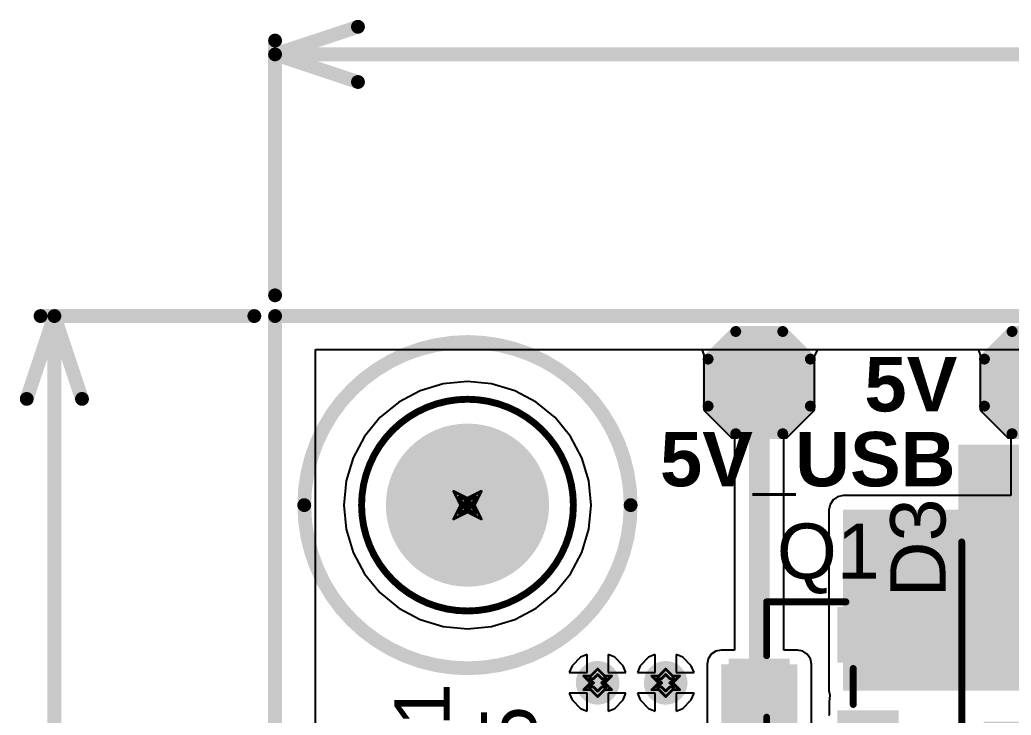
# Model space of a CAD drawing. Header units: inches. Extents: x -18 to 237, y -41 to 211.
# Drawn here: x -8.23 to 10, y 103.18 to 115.97 of the extents above; entities that cross this region are included whole.
import ezdxf

# ---------------------------------------------------------------- set-up
doc = ezdxf.new("R2010")
doc.units = ezdxf.units.IN
for name, color, linetype in [('Board Outline', 216, 'Continuous'), ('Bottom Layer', 5, 'Continuous'), ('Bottom Solder', 6, 'Continuous'), ('Dimensions', 6, 'Continuous'), ('Drill Drawing', 1, 'Continuous'), ('Keep-Out Layer', 6, 'Continuous'), ('Pad Holes', 156, 'Continuous'), ('Top Layer', 1, 'Continuous'), ('Top Overlay', 2, 'Continuous'), ('Top Paste', 8, 'Continuous'), ('Top Solder', 216, 'Continuous'), ('Via Holes', 16, 'Continuous')]:
    doc.layers.add(name, color=color, linetype=linetype)
doc.styles.add('Arial', font='', dxfattribs={"height": 0.2})
doc.styles.add('Arial_Bold', font='', dxfattribs={"height": 0.2})
doc.styles.get('Arial').set_extended_font_data('Arial')
doc.styles.get('Arial_Bold').set_extended_font_data('Arial', bold=True)

# ---------------------------------------------------------------- blocks, each defined once
blk = doc.blocks.new('SOT_23_3L__87')
at = {"layer": 'Top Layer'}
for points in [[(-0.41, 1.46), (0.41, 1.46), (0.41, 0.54), (-0.41, 0.54)], [(-1.36, -0.54), (-0.54, -0.54), (-0.54, -1.46), (-1.36, -1.46)], [(0.54, -0.54), (1.36, -0.54), (1.36, -1.46), (0.54, -1.46)]]:
    blk.add_hatch(color=1, dxfattribs=at).paths.add_polyline_path(points)
at = {"layer": 'Top Paste'}
for points in [[(-0.41, 1.46), (0.41, 1.46), (0.41, 0.54), (-0.41, 0.54)], [(-1.36, -0.54), (-0.54, -0.54), (-0.54, -1.46), (-1.36, -1.46)], [(0.54, -0.54), (1.36, -0.54), (1.36, -1.46), (0.54, -1.46)]]:
    blk.add_hatch(color=8, dxfattribs=at).paths.add_polyline_path(points)
at = {"layer": 'Top Solder'}
for points in [[(-0.512, 1.562), (0.512, 1.562), (0.512, 0.438), (-0.512, 0.438)], [(-1.462, -0.438), (-0.438, -0.438), (-0.438, -1.562), (-1.462, -1.562)], [(0.438, -0.438), (1.462, -0.438), (1.462, -1.562), (0.438, -1.562)]]:
    blk.add_hatch(color=216, dxfattribs=at).paths.add_polyline_path(points)
at = {"layer": 'Top Overlay'}
for points in [[(-1.556, 0.864, 0.127, 0.127, 0), (-0.566, 0.864, 0.127, 0.127, 0)], [(-1.556, 0.864, 0.127, 0.127, 0), (-1.556, -0.572, 0.127, 0.127, 0)], [(0.566, 0.864, 0.127, 0.127, 0), (1.556, 0.864, 0.127, 0.127, 0)], [(1.556, 0.864, 0.127, 0.127, 0), (1.556, -0.594, 0.127, 0.127, 0)], [(-0.33, -0.728, 0.127, 0.127, 0), (0.33, -0.728, 0.127, 0.127, 0)], [(-1.651, -0.914, 0.127, 0.127, 0), (-1.651, -1.168, 0.127, 0.127, 0)], [(-1.651, -0.914, 0.127, 0.127, 0), (-1.524, -1.041, 0.127, 0.127, 0)], [(-1.524, -1.041, 0.127, 0.127, 0), (-1.651, -1.168, 0.127, 0.127, 0)]]:
    blk.add_lwpolyline(points, format="xyseb", dxfattribs=at)
for points in [[(-1.588, 0.864, 0.0635, 0.0635, 1), (-1.524, 0.864, 0.0635, 0.0635, 1)], [(-1.588, 0.864, 0.0635, 0.0635, 1), (-1.524, 0.864, 0.0635, 0.0635, 1)], [(-0.597, 0.864, 0.0635, 0.0635, 1), (-0.534, 0.864, 0.0635, 0.0635, 1)], [(0.534, 0.864, 0.0635, 0.0635, 1), (0.597, 0.864, 0.0635, 0.0635, 1)], [(1.524, 0.864, 0.0635, 0.0635, 1), (1.588, 0.864, 0.0635, 0.0635, 1)], [(1.524, 0.864, 0.0635, 0.0635, 1), (1.588, 0.864, 0.0635, 0.0635, 1)], [(-1.588, -0.572, 0.0635, 0.0635, 1), (-1.524, -0.572, 0.0635, 0.0635, 1)], [(1.524, -0.594, 0.0635, 0.0635, 1), (1.588, -0.594, 0.0635, 0.0635, 1)], [(-0.362, -0.728, 0.0635, 0.0635, 1), (-0.298, -0.728, 0.0635, 0.0635, 1)], [(0.298, -0.728, 0.0635, 0.0635, 1), (0.362, -0.728, 0.0635, 0.0635, 1)], [(-1.683, -0.914, 0.0635, 0.0635, 1), (-1.619, -0.914, 0.0635, 0.0635, 1)], [(-1.683, -0.914, 0.0635, 0.0635, 1), (-1.619, -0.914, 0.0635, 0.0635, 1)], [(-1.556, -1.041, 0.0635, 0.0635, 1), (-1.492, -1.041, 0.0635, 0.0635, 1)], [(-1.556, -1.041, 0.0635, 0.0635, 1), (-1.492, -1.041, 0.0635, 0.0635, 1)], [(-1.683, -1.168, 0.0635, 0.0635, 1), (-1.619, -1.168, 0.0635, 0.0635, 1)], [(-1.683, -1.168, 0.0635, 0.0635, 1), (-1.619, -1.168, 0.0635, 0.0635, 1)]]:
    blk.add_lwpolyline(points, format="xyseb", close=True, dxfattribs=at)
blk = doc.blocks.new('T__________93')
at = {"layer": 'Top Layer'}
blk.add_hatch(color=1, dxfattribs=at).paths.add_polyline_path([(0.381, 0.762), (-0.381, 0.762), (-0.762, 0.381), (-0.762, -0.381), (-0.381, -0.762), (0.381, -0.762), (0.762, -0.381), (0.762, 0.381)])
at = {"layer": 'Top Paste'}
blk.add_hatch(color=8, dxfattribs=at).paths.add_polyline_path([(0.381, 0.762), (-0.381, 0.762), (-0.762, 0.381), (-0.762, -0.381), (-0.381, -0.762), (0.381, -0.762), (0.762, -0.381), (0.762, 0.381)])
at = {"layer": 'Top Solder'}
blk.add_hatch(color=216, dxfattribs=at).paths.add_polyline_path([(0.432, 0.864), (-0.432, 0.864), (-0.864, 0.432), (-0.864, -0.432), (-0.432, -0.864), (0.432, -0.864), (0.864, -0.432), (0.864, 0.432)])
at = {"layer": 'Top Overlay'}
for points in [[(-0.94, 0.432, 0.2, 0.2, 0), (-0.432, 0.94, 0.2, 0.2, 0)], [(-0.432, 0.94, 0.2, 0.2, 0), (0.432, 0.94, 0.2, 0.2, 0)], [(-0.432, 0.94, 0.2, 0.2, 0), (0.432, 0.94, 0.2, 0.2, 0)], [(0.432, 0.94, 0.2, 0.2, 0), (0.94, 0.432, 0.2, 0.2, 0)], [(-0.94, -0.432, 0.2, 0.2, 0), (-0.94, 0.432, 0.2, 0.2, 0)], [(0.94, -0.432, 0.2, 0.2, 0), (0.94, 0.432, 0.2, 0.2, 0)], [(-0.94, -0.432, 0.2, 0.2, 0), (-0.432, -0.94, 0.2, 0.2, 0)], [(0.432, -0.94, 0.2, 0.2, 0), (0.94, -0.432, 0.2, 0.2, 0)], [(-0.432, -0.94, 0.2, 0.2, 0), (0.432, -0.94, 0.2, 0.2, 0)], [(-0.432, -0.94, 0.2, 0.2, 0), (0.432, -0.94, 0.2, 0.2, 0)]]:
    blk.add_lwpolyline(points, format="xyseb", dxfattribs=at)
for points in [[(-0.482, 0.94, 0.1, 0.1, 1), (-0.382, 0.94, 0.1, 0.1, 1)], [(-0.482, 0.94, 0.1, 0.1, 1), (-0.382, 0.94, 0.1, 0.1, 1)], [(-0.482, 0.94, 0.1, 0.1, 1), (-0.382, 0.94, 0.1, 0.1, 1)], [(0.382, 0.94, 0.1, 0.1, 1), (0.482, 0.94, 0.1, 0.1, 1)], [(0.382, 0.94, 0.1, 0.1, 1), (0.482, 0.94, 0.1, 0.1, 1)], [(0.382, 0.94, 0.1, 0.1, 1), (0.482, 0.94, 0.1, 0.1, 1)], [(-0.99, 0.432, 0.1, 0.1, 1), (-0.89, 0.432, 0.1, 0.1, 1)], [(-0.99, 0.432, 0.1, 0.1, 1), (-0.89, 0.432, 0.1, 0.1, 1)], [(0.89, 0.432, 0.1, 0.1, 1), (0.99, 0.432, 0.1, 0.1, 1)], [(0.89, 0.432, 0.1, 0.1, 1), (0.99, 0.432, 0.1, 0.1, 1)], [(-0.99, -0.432, 0.1, 0.1, 1), (-0.89, -0.432, 0.1, 0.1, 1)], [(-0.99, -0.432, 0.1, 0.1, 1), (-0.89, -0.432, 0.1, 0.1, 1)], [(0.89, -0.432, 0.1, 0.1, 1), (0.99, -0.432, 0.1, 0.1, 1)], [(0.89, -0.432, 0.1, 0.1, 1), (0.99, -0.432, 0.1, 0.1, 1)], [(-0.482, -0.94, 0.1, 0.1, 1), (-0.382, -0.94, 0.1, 0.1, 1)], [(-0.482, -0.94, 0.1, 0.1, 1), (-0.382, -0.94, 0.1, 0.1, 1)], [(-0.482, -0.94, 0.1, 0.1, 1), (-0.382, -0.94, 0.1, 0.1, 1)], [(0.382, -0.94, 0.1, 0.1, 1), (0.482, -0.94, 0.1, 0.1, 1)], [(0.382, -0.94, 0.1, 0.1, 1), (0.482, -0.94, 0.1, 0.1, 1)], [(0.382, -0.94, 0.1, 0.1, 1), (0.482, -0.94, 0.1, 0.1, 1)]]:
    blk.add_lwpolyline(points, format="xyseb", close=True, dxfattribs=at)
blk = doc.blocks.new('T__________94')
at = {"layer": 'Top Layer'}
blk.add_hatch(color=1, dxfattribs=at).paths.add_polyline_path([(0.381, 0.762), (-0.381, 0.762), (-0.762, 0.381), (-0.762, -0.381), (-0.381, -0.762), (0.381, -0.762), (0.762, -0.381), (0.762, 0.381)])
at = {"layer": 'Top Paste'}
blk.add_hatch(color=8, dxfattribs=at).paths.add_polyline_path([(0.381, 0.762), (-0.381, 0.762), (-0.762, 0.381), (-0.762, -0.381), (-0.381, -0.762), (0.381, -0.762), (0.762, -0.381), (0.762, 0.381)])
at = {"layer": 'Top Solder'}
blk.add_hatch(color=216, dxfattribs=at).paths.add_polyline_path([(0.432, 0.864), (-0.432, 0.864), (-0.864, 0.432), (-0.864, -0.432), (-0.432, -0.864), (0.432, -0.864), (0.864, -0.432), (0.864, 0.432)])
at = {"layer": 'Top Overlay'}
for points in [[(-0.94, 0.432, 0.2, 0.2, 0), (-0.432, 0.94, 0.2, 0.2, 0)], [(0.432, 0.94, 0.2, 0.2, 0), (-0.432, 0.94, 0.2, 0.2, 0)], [(0.432, 0.94, 0.2, 0.2, 0), (-0.432, 0.94, 0.2, 0.2, 0)], [(0.94, 0.432, 0.2, 0.2, 0), (0.432, 0.94, 0.2, 0.2, 0)], [(-0.94, -0.432, 0.2, 0.2, 0), (-0.94, 0.432, 0.2, 0.2, 0)], [(0.94, -0.432, 0.2, 0.2, 0), (0.94, 0.432, 0.2, 0.2, 0)], [(-0.432, -0.94, 0.2, 0.2, 0), (-0.94, -0.432, 0.2, 0.2, 0)], [(0.432, -0.94, 0.2, 0.2, 0), (0.94, -0.432, 0.2, 0.2, 0)], [(0.432, -0.94, 0.2, 0.2, 0), (-0.432, -0.94, 0.2, 0.2, 0)], [(0.432, -0.94, 0.2, 0.2, 0), (-0.432, -0.94, 0.2, 0.2, 0)]]:
    blk.add_lwpolyline(points, format="xyseb", dxfattribs=at)
for points in [[(-0.482, 0.94, 0.1, 0.1, 1), (-0.382, 0.94, 0.1, 0.1, 1)], [(-0.482, 0.94, 0.1, 0.1, 1), (-0.382, 0.94, 0.1, 0.1, 1)], [(-0.482, 0.94, 0.1, 0.1, 1), (-0.382, 0.94, 0.1, 0.1, 1)], [(0.382, 0.94, 0.1, 0.1, 1), (0.482, 0.94, 0.1, 0.1, 1)], [(0.382, 0.94, 0.1, 0.1, 1), (0.482, 0.94, 0.1, 0.1, 1)], [(0.382, 0.94, 0.1, 0.1, 1), (0.482, 0.94, 0.1, 0.1, 1)], [(-0.99, 0.432, 0.1, 0.1, 1), (-0.89, 0.432, 0.1, 0.1, 1)], [(-0.99, 0.432, 0.1, 0.1, 1), (-0.89, 0.432, 0.1, 0.1, 1)], [(0.89, 0.432, 0.1, 0.1, 1), (0.99, 0.432, 0.1, 0.1, 1)], [(0.89, 0.432, 0.1, 0.1, 1), (0.99, 0.432, 0.1, 0.1, 1)], [(-0.99, -0.432, 0.1, 0.1, 1), (-0.89, -0.432, 0.1, 0.1, 1)], [(-0.99, -0.432, 0.1, 0.1, 1), (-0.89, -0.432, 0.1, 0.1, 1)], [(0.89, -0.432, 0.1, 0.1, 1), (0.99, -0.432, 0.1, 0.1, 1)], [(0.89, -0.432, 0.1, 0.1, 1), (0.99, -0.432, 0.1, 0.1, 1)], [(-0.482, -0.94, 0.1, 0.1, 1), (-0.382, -0.94, 0.1, 0.1, 1)], [(-0.482, -0.94, 0.1, 0.1, 1), (-0.382, -0.94, 0.1, 0.1, 1)], [(-0.482, -0.94, 0.1, 0.1, 1), (-0.382, -0.94, 0.1, 0.1, 1)], [(0.382, -0.94, 0.1, 0.1, 1), (0.482, -0.94, 0.1, 0.1, 1)], [(0.382, -0.94, 0.1, 0.1, 1), (0.482, -0.94, 0.1, 0.1, 1)], [(0.382, -0.94, 0.1, 0.1, 1), (0.482, -0.94, 0.1, 0.1, 1)]]:
    blk.add_lwpolyline(points, format="xyseb", close=True, dxfattribs=at)
blk = doc.blocks.new('SMA_118')
at = {"layer": 'Top Layer'}
for points in [[(-3.25, 0.85), (-0.75, 0.85), (-0.75, -0.85), (-3.25, -0.85)], [(0.75, 0.85), (3.25, 0.85), (3.25, -0.85), (0.75, -0.85)]]:
    blk.add_hatch(color=1, dxfattribs=at).paths.add_polyline_path(points)
at = {"layer": 'Top Overlay'}
for points in [[(-4.445, -1.422), (-3.278, -1.422), (-3.278, 1.422), (-4.445, 1.422)], [(-3.3, 0.924), (-2.596, 0.924), (-2.596, 1.422), (-3.3, 1.422)], [(-3.3, -1.422), (-2.596, -1.422), (-2.596, -0.924), (-3.3, -0.924)]]:
    blk.add_hatch(color=2, dxfattribs=at).paths.add_polyline_path(points)
at = {"layer": 'Top Paste'}
for points in [[(-3.25, 0.85), (-0.75, 0.85), (-0.75, -0.85), (-3.25, -0.85)], [(0.75, 0.85), (3.25, 0.85), (3.25, -0.85), (0.75, -0.85)]]:
    blk.add_hatch(color=8, dxfattribs=at).paths.add_polyline_path(points)
at = {"layer": 'Top Solder'}
for points in [[(-3.352, 0.952), (-0.648, 0.952), (-0.648, -0.952), (-3.352, -0.952)], [(0.648, 0.952), (3.352, 0.952), (3.352, -0.952), (0.648, -0.952)]]:
    blk.add_hatch(color=216, dxfattribs=at).paths.add_polyline_path(points)
at = {"layer": 'Top Overlay'}
for points in [[(2.061, 1.358, 0.127, 0.127, 0), (-2.658, 1.358, 0.127, 0.127, 0)], [(2.061, 1.012, 0.127, 0.127, 0), (2.061, 1.358, 0.127, 0.127, 0)], [(2.061, -1.358, 0.127, 0.127, 0), (2.061, -1.012, 0.127, 0.127, 0)], [(2.061, -1.358, 0.127, 0.127, 0), (-2.658, -1.358, 0.127, 0.127, 0)]]:
    blk.add_lwpolyline(points, format="xyseb", dxfattribs=at)
for points in [[(-2.69, 1.358, 0.0635, 0.0635, 1), (-2.626, 1.358, 0.0635, 0.0635, 1)], [(2.029, 1.358, 0.0635, 0.0635, 1), (2.093, 1.358, 0.0635, 0.0635, 1)], [(2.029, 1.358, 0.0635, 0.0635, 1), (2.093, 1.358, 0.0635, 0.0635, 1)], [(2.029, 1.012, 0.0635, 0.0635, 1), (2.093, 1.012, 0.0635, 0.0635, 1)], [(2.029, -1.012, 0.0635, 0.0635, 1), (2.093, -1.012, 0.0635, 0.0635, 1)], [(-2.69, -1.358, 0.0635, 0.0635, 1), (-2.626, -1.358, 0.0635, 0.0635, 1)], [(2.029, -1.358, 0.0635, 0.0635, 1), (2.093, -1.358, 0.0635, 0.0635, 1)], [(2.029, -1.358, 0.0635, 0.0635, 1), (2.093, -1.358, 0.0635, 0.0635, 1)]]:
    blk.add_lwpolyline(points, format="xyseb", close=True, dxfattribs=at)

msp = doc.modelspace()

# ---------------------------------------------------------------- hatches: boundary and pattern name
at = {"layer": 'Bottom Layer'}
h = msp.add_hatch(color=5, dxfattribs=at)
edge = h.paths.add_edge_path()
edge.add_arc((2.393, 103.779), 0.3, 0, 360)
h = msp.add_hatch(color=5, dxfattribs=at)
edge = h.paths.add_edge_path()
edge.add_arc((3.644, 103.779), 0.3, 0, 360)
at = {"layer": 'Bottom Solder'}
h = msp.add_hatch(color=6, dxfattribs=at)
edge = h.paths.add_edge_path()
edge.add_arc((0, 107.047), 0.102, 0, 360)
h = msp.add_hatch(color=6, dxfattribs=at)
edge = h.paths.add_edge_path()
edge.add_arc((2.393, 103.779), 0.402, 0, 360)
h = msp.add_hatch(color=6, dxfattribs=at)
edge = h.paths.add_edge_path()
edge.add_arc((3.644, 103.779), 0.402, 0, 360)
at = {"layer": 'Pad Holes'}
h = msp.add_hatch(color=7, dxfattribs=at)
edge = h.paths.add_edge_path()
edge.add_arc((0, 107.047), 1.5, 0, 360)
at = {"layer": 'Top Layer'}
for points in [[(6.904, 103.635), (11.7, 103.635), (11.7, 106.962), (6.904, 106.962)], [(4.664, 98.738), (6.064, 98.738), (6.064, 104.122), (4.664, 104.122)]]:
    msp.add_hatch(color=1, dxfattribs=at).paths.add_polyline_path(points)
h = msp.add_hatch(color=1, dxfattribs=at)
edge = h.paths.add_edge_path()
edge.add_arc((2.393, 103.779), 0.3, 0, 360)
h = msp.add_hatch(color=1, dxfattribs=at)
edge = h.paths.add_edge_path()
edge.add_arc((3.644, 103.779), 0.3, 0, 360)
at = {"layer": 'Top Solder'}
h = msp.add_hatch(color=216, dxfattribs=at)
edge = h.paths.add_edge_path()
edge.add_arc((0, 107.047), 0.102, 0, 360)
h = msp.add_hatch(color=216, dxfattribs=at)
edge = h.paths.add_edge_path()
edge.add_arc((2.393, 103.779), 0.402, 0, 360)
h = msp.add_hatch(color=216, dxfattribs=at)
edge = h.paths.add_edge_path()
edge.add_arc((3.644, 103.779), 0.402, 0, 360)
at = {"layer": 'Via Holes'}
h = msp.add_hatch(color=7, dxfattribs=at)
edge = h.paths.add_edge_path()
edge.add_arc((2.393, 103.779), 0.15, 0, 360)
h = msp.add_hatch(color=7, dxfattribs=at)
edge = h.paths.add_edge_path()
edge.add_arc((3.644, 103.779), 0.15, 0, 360)

# ---------------------------------------------------------------- linework, layer by layer
at = {"layer": 'Board Outline'}
for points in [[(-3.538, 110.524, 0.254, 0.254, 0), (-3.538, -3.476, 0.254, 0.254, 0)], [(-3.538, 110.524, 0.254, 0.254, 0), (51.988, 110.524, 0.254, 0.254, 0)]]:
    msp.add_lwpolyline(points, format="xyseb", dxfattribs=at)
msp.add_lwpolyline([(-3.601, 110.524, 0.127, 0.127, 1), (-3.474, 110.524, 0.127, 0.127, 1)], format="xyseb", close=True, dxfattribs=at)
msp.add_lwpolyline([(-3.601, 110.524, 0.127, 0.127, 1), (-3.474, 110.524, 0.127, 0.127, 1)], format="xyseb", close=True, dxfattribs=at)
at = {"layer": 'Bottom Layer'}
for p, q in [((-2.794, 109.909), (21.22, 109.909)), ((-2.794, 98.988), (-2.794, 109.909)), ((-0.444, 109.279), (-0.871, 109.15)), ((0, 109.323), (-0.444, 109.279)), ((0.444, 109.279), (0, 109.323)), ((0.871, 109.15), (0.444, 109.279)), ((-0.871, 109.15), (-1.264, 108.939)), ((1.264, 108.939), (0.871, 109.15)), ((-1.264, 108.939), (-1.609, 108.656)), ((1.609, 108.656), (1.264, 108.939)), ((-1.609, 108.656), (-1.892, 108.312)), ((1.892, 108.312), (1.609, 108.656)), ((-1.892, 108.312), (-2.102, 107.918)), ((2.102, 107.918), (1.892, 108.312)), ((-2.102, 107.918), (-2.232, 107.491)), ((2.232, 107.491), (2.102, 107.918)), ((-2.232, 107.491), (-2.275, 107.047)), ((2.275, 107.047), (2.232, 107.491)), ((-2.275, 107.047), (-2.232, 106.603)), ((2.232, 106.603), (2.275, 107.047)), ((-2.232, 106.603), (-2.102, 106.177)), ((2.102, 106.177), (2.232, 106.603)), ((-2.102, 106.177), (-1.892, 105.783)), ((1.892, 105.783), (2.102, 106.177)), ((-1.892, 105.783), (-1.609, 105.438)), ((1.609, 105.438), (1.892, 105.783)), ((-1.609, 105.438), (-1.264, 105.155)), ((1.264, 105.155), (1.609, 105.438)), ((-1.264, 105.155), (-0.871, 104.945)), ((0.871, 104.945), (1.264, 105.155)), ((-0.871, 104.945), (-0.444, 104.816)), ((-0.444, 104.816), (0, 104.772)), ((0, 104.772), (0.444, 104.816)), ((0.444, 104.816), (0.871, 104.945)), ((2.079, 104.249), (1.923, 104.093)), ((2.203, 104.3), (2.079, 104.249)), ((2.203, 103.97), (2.203, 104.3)), ((2.707, 104.249), (2.584, 104.3)), ((2.584, 104.3), (2.584, 103.97)), ((2.863, 104.093), (2.707, 104.249)), ((3.33, 104.249), (3.174, 104.093)), ((3.453, 104.3), (3.33, 104.249)), ((3.453, 103.97), (3.453, 104.3)), ((3.958, 104.249), (3.834, 104.3)), ((3.834, 104.3), (3.834, 103.97)), ((4.113, 104.093), (3.958, 104.249)), ((1.923, 104.093), (1.872, 103.97)), ((2.914, 103.97), (2.863, 104.093)), ((3.174, 104.093), (3.123, 103.97)), ((4.165, 103.97), (4.113, 104.093)), ((1.872, 103.97), (2.203, 103.97)), ((2.584, 103.97), (2.914, 103.97)), ((3.123, 103.97), (3.453, 103.97)), ((3.834, 103.97), (4.165, 103.97)), ((2.203, 103.589), (1.872, 103.589)), ((1.872, 103.589), (1.923, 103.466)), ((2.203, 103.259), (2.203, 103.589)), ((2.914, 103.589), (2.584, 103.589)), ((2.584, 103.589), (2.584, 103.259)), ((2.863, 103.466), (2.914, 103.589)), ((3.453, 103.589), (3.123, 103.589)), ((3.123, 103.589), (3.174, 103.466)), ((3.453, 103.259), (3.453, 103.589)), ((4.165, 103.589), (3.834, 103.589)), ((3.834, 103.589), (3.834, 103.259)), ((4.113, 103.466), (4.165, 103.589)), ((1.923, 103.466), (2.079, 103.31)), ((2.707, 103.31), (2.863, 103.466)), ((3.174, 103.466), (3.33, 103.31)), ((3.958, 103.31), (4.113, 103.466)), ((2.079, 103.31), (2.203, 103.259)), ((2.584, 103.259), (2.707, 103.31)), ((3.33, 103.31), (3.453, 103.259)), ((3.834, 103.259), (3.958, 103.31))]:
    msp.add_line(p, q, dxfattribs=at)
at = {"layer": 'Dimensions'}
for points in [[(-3.538, 115.336, 0.254, 0.254, 0), (-2.014, 115.844, 0.254, 0.254, 0)], [(-3.538, 110.905, 0.254, 0.254, 0), (-3.538, 115.59, 0.254, 0.254, 0)], [(-3.538, 115.336, 0.254, 0.254, 0), (-2.014, 114.828, 0.254, 0.254, 0)], [(-3.538, 115.336, 0.254, 0.254, 0), (28.794, 115.336, 0.254, 0.254, 0)], [(-8.103, 109, 0.254, 0.254, 0), (-7.595, 110.524, 0.254, 0.254, 0)], [(-7.849, 110.524, 0.254, 0.254, 0), (-3.919, 110.524, 0.254, 0.254, 0)], [(-7.595, 110.524, 0.254, 0.254, 0), (-7.087, 109, 0.254, 0.254, 0)], [(-7.595, 60.887, 0.254, 0.254, 0), (-7.595, 110.524, 0.254, 0.254, 0)]]:
    msp.add_lwpolyline(points, format="xyseb", dxfattribs=at)
for points in [[(-2.077, 115.844, 0.127, 0.127, 1), (-1.95, 115.844, 0.127, 0.127, 1)], [(-3.601, 115.59, 0.127, 0.127, 1), (-3.474, 115.59, 0.127, 0.127, 1)], [(-3.601, 115.336, 0.127, 0.127, 1), (-3.474, 115.336, 0.127, 0.127, 1)], [(-3.601, 115.336, 0.127, 0.127, 1), (-3.474, 115.336, 0.127, 0.127, 1)], [(-3.601, 115.336, 0.127, 0.127, 1), (-3.474, 115.336, 0.127, 0.127, 1)], [(-2.077, 114.828, 0.127, 0.127, 1), (-1.95, 114.828, 0.127, 0.127, 1)], [(-3.601, 110.905, 0.127, 0.127, 1), (-3.474, 110.905, 0.127, 0.127, 1)], [(-7.912, 110.524, 0.127, 0.127, 1), (-7.785, 110.524, 0.127, 0.127, 1)], [(-7.658, 110.524, 0.127, 0.127, 1), (-7.531, 110.524, 0.127, 0.127, 1)], [(-7.658, 110.524, 0.127, 0.127, 1), (-7.531, 110.524, 0.127, 0.127, 1)], [(-7.658, 110.524, 0.127, 0.127, 1), (-7.531, 110.524, 0.127, 0.127, 1)], [(-3.982, 110.524, 0.127, 0.127, 1), (-3.855, 110.524, 0.127, 0.127, 1)], [(3, 107.047, 0.254, 0.254, 1), (-3, 107.047, 0.254, 0.254, 1)], [(-8.166, 109, 0.127, 0.127, 1), (-8.039, 109, 0.127, 0.127, 1)], [(-7.15, 109, 0.127, 0.127, 1), (-7.023, 109, 0.127, 0.127, 1)], [(-3.064, 107.047, 0.127, 0.127, 1), (-2.937, 107.047, 0.127, 0.127, 1)], [(2.936, 107.047, 0.127, 0.127, 1), (3.063, 107.047, 0.127, 0.127, 1)]]:
    msp.add_lwpolyline(points, format="xyseb", close=True, dxfattribs=at)
at = {"layer": 'Drill Drawing'}
for points in [[(-0.254, 107.301, 0.0508, 0.0508, 0), (0, 107.174, 0.0508, 0.0508, 0)], [(-0.254, 107.301, 0.0508, 0.0508, 0), (-0.127, 107.047, 0.0508, 0.0508, 0)], [(-0.152, 107.2, 0.0508, 0.0508, 0), (0, 107.124, 0.0508, 0.0508, 0)], [(-0.152, 107.2, 0.0508, 0.0508, 0), (-0.076, 107.047, 0.0508, 0.0508, 0)], [(0, 107.174, 0.0508, 0.0508, 0), (0.254, 107.301, 0.0508, 0.0508, 0)], [(0, 107.124, 0.0508, 0.0508, 0), (0.152, 107.2, 0.0508, 0.0508, 0)], [(0.076, 107.047, 0.0508, 0.0508, 0), (0.152, 107.2, 0.0508, 0.0508, 0)], [(0.127, 107.047, 0.0508, 0.0508, 0), (0.254, 107.301, 0.0508, 0.0508, 0)], [(-0.254, 106.793, 0.0508, 0.0508, 0), (-0.127, 107.047, 0.0508, 0.0508, 0)], [(-0.152, 106.895, 0.0508, 0.0508, 0), (-0.076, 107.047, 0.0508, 0.0508, 0)], [(-0.152, 106.895, 0.0508, 0.0508, 0), (0, 106.971, 0.0508, 0.0508, 0)], [(0, 106.971, 0.0508, 0.0508, 0), (0.152, 106.895, 0.0508, 0.0508, 0)], [(0.076, 107.047, 0.0508, 0.0508, 0), (0.152, 106.895, 0.0508, 0.0508, 0)], [(0.127, 107.047, 0.0508, 0.0508, 0), (0.254, 106.793, 0.0508, 0.0508, 0)], [(-0.254, 106.793, 0.0508, 0.0508, 0), (0, 106.92, 0.0508, 0.0508, 0)], [(0, 106.92, 0.0508, 0.0508, 0), (0.254, 106.793, 0.0508, 0.0508, 0)], [(2.139, 103.906, 0.0508, 0.0508, 0), (2.266, 103.779, 0.0508, 0.0508, 0)], [(2.139, 103.906, 0.0508, 0.0508, 0), (2.266, 103.906, 0.0508, 0.0508, 0)], [(2.266, 103.906, 0.0508, 0.0508, 0), (2.393, 104.033, 0.0508, 0.0508, 0)], [(2.317, 103.856, 0.0508, 0.0508, 0), (2.393, 103.932, 0.0508, 0.0508, 0)], [(2.393, 104.033, 0.0508, 0.0508, 0), (2.52, 103.906, 0.0508, 0.0508, 0)], [(2.393, 103.932, 0.0508, 0.0508, 0), (2.469, 103.856, 0.0508, 0.0508, 0)], [(2.52, 103.906, 0.0508, 0.0508, 0), (2.647, 103.906, 0.0508, 0.0508, 0)], [(2.52, 103.779, 0.0508, 0.0508, 0), (2.647, 103.906, 0.0508, 0.0508, 0)], [(3.39, 103.906, 0.0508, 0.0508, 0), (3.517, 103.779, 0.0508, 0.0508, 0)], [(3.39, 103.906, 0.0508, 0.0508, 0), (3.517, 103.906, 0.0508, 0.0508, 0)], [(3.517, 103.906, 0.0508, 0.0508, 0), (3.644, 104.033, 0.0508, 0.0508, 0)], [(3.568, 103.856, 0.0508, 0.0508, 0), (3.644, 103.932, 0.0508, 0.0508, 0)], [(3.644, 104.033, 0.0508, 0.0508, 0), (3.771, 103.906, 0.0508, 0.0508, 0)], [(3.644, 103.932, 0.0508, 0.0508, 0), (3.72, 103.856, 0.0508, 0.0508, 0)], [(3.771, 103.906, 0.0508, 0.0508, 0), (3.898, 103.906, 0.0508, 0.0508, 0)], [(3.771, 103.779, 0.0508, 0.0508, 0), (3.898, 103.906, 0.0508, 0.0508, 0)], [(2.139, 103.652, 0.0508, 0.0508, 0), (2.266, 103.779, 0.0508, 0.0508, 0)], [(2.241, 103.856, 0.0508, 0.0508, 0), (2.317, 103.779, 0.0508, 0.0508, 0)], [(2.241, 103.856, 0.0508, 0.0508, 0), (2.317, 103.856, 0.0508, 0.0508, 0)], [(2.241, 103.703, 0.0508, 0.0508, 0), (2.317, 103.779, 0.0508, 0.0508, 0)], [(2.241, 103.703, 0.0508, 0.0508, 0), (2.317, 103.703, 0.0508, 0.0508, 0)], [(2.317, 103.703, 0.0508, 0.0508, 0), (2.393, 103.627, 0.0508, 0.0508, 0)], [(2.393, 103.627, 0.0508, 0.0508, 0), (2.469, 103.703, 0.0508, 0.0508, 0)], [(2.469, 103.856, 0.0508, 0.0508, 0), (2.545, 103.856, 0.0508, 0.0508, 0)], [(2.469, 103.779, 0.0508, 0.0508, 0), (2.545, 103.856, 0.0508, 0.0508, 0)], [(2.469, 103.779, 0.0508, 0.0508, 0), (2.545, 103.703, 0.0508, 0.0508, 0)], [(2.469, 103.703, 0.0508, 0.0508, 0), (2.545, 103.703, 0.0508, 0.0508, 0)], [(2.52, 103.779, 0.0508, 0.0508, 0), (2.647, 103.652, 0.0508, 0.0508, 0)], [(3.39, 103.652, 0.0508, 0.0508, 0), (3.517, 103.779, 0.0508, 0.0508, 0)], [(3.491, 103.856, 0.0508, 0.0508, 0), (3.568, 103.779, 0.0508, 0.0508, 0)], [(3.491, 103.856, 0.0508, 0.0508, 0), (3.568, 103.856, 0.0508, 0.0508, 0)], [(3.491, 103.703, 0.0508, 0.0508, 0), (3.568, 103.779, 0.0508, 0.0508, 0)], [(3.491, 103.703, 0.0508, 0.0508, 0), (3.568, 103.703, 0.0508, 0.0508, 0)], [(3.568, 103.703, 0.0508, 0.0508, 0), (3.644, 103.627, 0.0508, 0.0508, 0)], [(3.644, 103.627, 0.0508, 0.0508, 0), (3.72, 103.703, 0.0508, 0.0508, 0)], [(3.72, 103.856, 0.0508, 0.0508, 0), (3.796, 103.856, 0.0508, 0.0508, 0)], [(3.72, 103.779, 0.0508, 0.0508, 0), (3.796, 103.856, 0.0508, 0.0508, 0)], [(3.72, 103.779, 0.0508, 0.0508, 0), (3.796, 103.703, 0.0508, 0.0508, 0)], [(3.72, 103.703, 0.0508, 0.0508, 0), (3.796, 103.703, 0.0508, 0.0508, 0)], [(3.771, 103.779, 0.0508, 0.0508, 0), (3.898, 103.652, 0.0508, 0.0508, 0)], [(2.139, 103.652, 0.0508, 0.0508, 0), (2.266, 103.652, 0.0508, 0.0508, 0)], [(2.266, 103.652, 0.0508, 0.0508, 0), (2.393, 103.525, 0.0508, 0.0508, 0)], [(2.393, 103.525, 0.0508, 0.0508, 0), (2.52, 103.652, 0.0508, 0.0508, 0)], [(2.52, 103.652, 0.0508, 0.0508, 0), (2.647, 103.652, 0.0508, 0.0508, 0)], [(3.39, 103.652, 0.0508, 0.0508, 0), (3.517, 103.652, 0.0508, 0.0508, 0)], [(3.517, 103.652, 0.0508, 0.0508, 0), (3.644, 103.525, 0.0508, 0.0508, 0)], [(3.644, 103.525, 0.0508, 0.0508, 0), (3.771, 103.652, 0.0508, 0.0508, 0)], [(3.771, 103.652, 0.0508, 0.0508, 0), (3.898, 103.652, 0.0508, 0.0508, 0)]]:
    msp.add_lwpolyline(points, format="xyseb", dxfattribs=at)
for points in [[(-0.267, 107.301, 0.0254, 0.0254, 1), (-0.241, 107.301, 0.0254, 0.0254, 1)], [(-0.267, 107.301, 0.0254, 0.0254, 1), (-0.241, 107.301, 0.0254, 0.0254, 1)], [(-0.165, 107.2, 0.0254, 0.0254, 1), (-0.14, 107.2, 0.0254, 0.0254, 1)], [(-0.165, 107.2, 0.0254, 0.0254, 1), (-0.14, 107.2, 0.0254, 0.0254, 1)], [(-0.013, 107.174, 0.0254, 0.0254, 1), (0.013, 107.174, 0.0254, 0.0254, 1)], [(-0.013, 107.174, 0.0254, 0.0254, 1), (0.013, 107.174, 0.0254, 0.0254, 1)], [(0.14, 107.2, 0.0254, 0.0254, 1), (0.165, 107.2, 0.0254, 0.0254, 1)], [(0.14, 107.2, 0.0254, 0.0254, 1), (0.165, 107.2, 0.0254, 0.0254, 1)], [(0.241, 107.301, 0.0254, 0.0254, 1), (0.267, 107.301, 0.0254, 0.0254, 1)], [(0.241, 107.301, 0.0254, 0.0254, 1), (0.267, 107.301, 0.0254, 0.0254, 1)], [(-0.14, 107.047, 0.0254, 0.0254, 1), (-0.114, 107.047, 0.0254, 0.0254, 1)], [(-0.14, 107.047, 0.0254, 0.0254, 1), (-0.114, 107.047, 0.0254, 0.0254, 1)], [(-0.089, 107.047, 0.0254, 0.0254, 1), (-0.064, 107.047, 0.0254, 0.0254, 1)], [(-0.089, 107.047, 0.0254, 0.0254, 1), (-0.064, 107.047, 0.0254, 0.0254, 1)], [(-0.013, 107.124, 0.0254, 0.0254, 1), (0.013, 107.124, 0.0254, 0.0254, 1)], [(-0.013, 107.124, 0.0254, 0.0254, 1), (0.013, 107.124, 0.0254, 0.0254, 1)], [(-0.013, 106.971, 0.0254, 0.0254, 1), (0.013, 106.971, 0.0254, 0.0254, 1)], [(-0.013, 106.971, 0.0254, 0.0254, 1), (0.013, 106.971, 0.0254, 0.0254, 1)], [(0.063, 107.047, 0.0254, 0.0254, 1), (0.089, 107.047, 0.0254, 0.0254, 1)], [(0.063, 107.047, 0.0254, 0.0254, 1), (0.089, 107.047, 0.0254, 0.0254, 1)], [(0.114, 107.047, 0.0254, 0.0254, 1), (0.14, 107.047, 0.0254, 0.0254, 1)], [(0.114, 107.047, 0.0254, 0.0254, 1), (0.14, 107.047, 0.0254, 0.0254, 1)], [(-0.267, 106.793, 0.0254, 0.0254, 1), (-0.241, 106.793, 0.0254, 0.0254, 1)], [(-0.267, 106.793, 0.0254, 0.0254, 1), (-0.241, 106.793, 0.0254, 0.0254, 1)], [(-0.165, 106.895, 0.0254, 0.0254, 1), (-0.14, 106.895, 0.0254, 0.0254, 1)], [(-0.165, 106.895, 0.0254, 0.0254, 1), (-0.14, 106.895, 0.0254, 0.0254, 1)], [(-0.013, 106.92, 0.0254, 0.0254, 1), (0.013, 106.92, 0.0254, 0.0254, 1)], [(-0.013, 106.92, 0.0254, 0.0254, 1), (0.013, 106.92, 0.0254, 0.0254, 1)], [(0.14, 106.895, 0.0254, 0.0254, 1), (0.165, 106.895, 0.0254, 0.0254, 1)], [(0.14, 106.895, 0.0254, 0.0254, 1), (0.165, 106.895, 0.0254, 0.0254, 1)], [(0.241, 106.793, 0.0254, 0.0254, 1), (0.267, 106.793, 0.0254, 0.0254, 1)], [(0.241, 106.793, 0.0254, 0.0254, 1), (0.267, 106.793, 0.0254, 0.0254, 1)], [(2.126, 103.906, 0.0254, 0.0254, 1), (2.152, 103.906, 0.0254, 0.0254, 1)], [(2.126, 103.906, 0.0254, 0.0254, 1), (2.152, 103.906, 0.0254, 0.0254, 1)], [(2.253, 103.906, 0.0254, 0.0254, 1), (2.279, 103.906, 0.0254, 0.0254, 1)], [(2.253, 103.906, 0.0254, 0.0254, 1), (2.279, 103.906, 0.0254, 0.0254, 1)], [(2.38, 104.033, 0.0254, 0.0254, 1), (2.406, 104.033, 0.0254, 0.0254, 1)], [(2.38, 104.033, 0.0254, 0.0254, 1), (2.406, 104.033, 0.0254, 0.0254, 1)], [(2.38, 103.932, 0.0254, 0.0254, 1), (2.406, 103.932, 0.0254, 0.0254, 1)], [(2.38, 103.932, 0.0254, 0.0254, 1), (2.406, 103.932, 0.0254, 0.0254, 1)], [(2.507, 103.906, 0.0254, 0.0254, 1), (2.533, 103.906, 0.0254, 0.0254, 1)], [(2.507, 103.906, 0.0254, 0.0254, 1), (2.533, 103.906, 0.0254, 0.0254, 1)], [(2.634, 103.906, 0.0254, 0.0254, 1), (2.66, 103.906, 0.0254, 0.0254, 1)], [(2.634, 103.906, 0.0254, 0.0254, 1), (2.66, 103.906, 0.0254, 0.0254, 1)], [(3.377, 103.906, 0.0254, 0.0254, 1), (3.403, 103.906, 0.0254, 0.0254, 1)], [(3.377, 103.906, 0.0254, 0.0254, 1), (3.403, 103.906, 0.0254, 0.0254, 1)], [(3.504, 103.906, 0.0254, 0.0254, 1), (3.53, 103.906, 0.0254, 0.0254, 1)], [(3.504, 103.906, 0.0254, 0.0254, 1), (3.53, 103.906, 0.0254, 0.0254, 1)], [(3.631, 104.033, 0.0254, 0.0254, 1), (3.657, 104.033, 0.0254, 0.0254, 1)], [(3.631, 104.033, 0.0254, 0.0254, 1), (3.657, 104.033, 0.0254, 0.0254, 1)], [(3.631, 103.932, 0.0254, 0.0254, 1), (3.657, 103.932, 0.0254, 0.0254, 1)], [(3.631, 103.932, 0.0254, 0.0254, 1), (3.657, 103.932, 0.0254, 0.0254, 1)], [(3.758, 103.906, 0.0254, 0.0254, 1), (3.784, 103.906, 0.0254, 0.0254, 1)], [(3.758, 103.906, 0.0254, 0.0254, 1), (3.784, 103.906, 0.0254, 0.0254, 1)], [(3.885, 103.906, 0.0254, 0.0254, 1), (3.911, 103.906, 0.0254, 0.0254, 1)], [(3.885, 103.906, 0.0254, 0.0254, 1), (3.911, 103.906, 0.0254, 0.0254, 1)], [(2.228, 103.856, 0.0254, 0.0254, 1), (2.253, 103.856, 0.0254, 0.0254, 1)], [(2.228, 103.856, 0.0254, 0.0254, 1), (2.253, 103.856, 0.0254, 0.0254, 1)], [(2.228, 103.703, 0.0254, 0.0254, 1), (2.253, 103.703, 0.0254, 0.0254, 1)], [(2.228, 103.703, 0.0254, 0.0254, 1), (2.253, 103.703, 0.0254, 0.0254, 1)], [(2.253, 103.779, 0.0254, 0.0254, 1), (2.279, 103.779, 0.0254, 0.0254, 1)], [(2.253, 103.779, 0.0254, 0.0254, 1), (2.279, 103.779, 0.0254, 0.0254, 1)], [(2.304, 103.856, 0.0254, 0.0254, 1), (2.33, 103.856, 0.0254, 0.0254, 1)], [(2.304, 103.856, 0.0254, 0.0254, 1), (2.33, 103.856, 0.0254, 0.0254, 1)], [(2.304, 103.779, 0.0254, 0.0254, 1), (2.33, 103.779, 0.0254, 0.0254, 1)], [(2.304, 103.779, 0.0254, 0.0254, 1), (2.33, 103.779, 0.0254, 0.0254, 1)], [(2.304, 103.703, 0.0254, 0.0254, 1), (2.33, 103.703, 0.0254, 0.0254, 1)], [(2.304, 103.703, 0.0254, 0.0254, 1), (2.33, 103.703, 0.0254, 0.0254, 1)], [(2.457, 103.856, 0.0254, 0.0254, 1), (2.482, 103.856, 0.0254, 0.0254, 1)], [(2.457, 103.856, 0.0254, 0.0254, 1), (2.482, 103.856, 0.0254, 0.0254, 1)], [(2.457, 103.779, 0.0254, 0.0254, 1), (2.482, 103.779, 0.0254, 0.0254, 1)], [(2.457, 103.779, 0.0254, 0.0254, 1), (2.482, 103.779, 0.0254, 0.0254, 1)], [(2.457, 103.703, 0.0254, 0.0254, 1), (2.482, 103.703, 0.0254, 0.0254, 1)], [(2.457, 103.703, 0.0254, 0.0254, 1), (2.482, 103.703, 0.0254, 0.0254, 1)], [(2.507, 103.779, 0.0254, 0.0254, 1), (2.533, 103.779, 0.0254, 0.0254, 1)], [(2.507, 103.779, 0.0254, 0.0254, 1), (2.533, 103.779, 0.0254, 0.0254, 1)], [(2.533, 103.856, 0.0254, 0.0254, 1), (2.558, 103.856, 0.0254, 0.0254, 1)], [(2.533, 103.856, 0.0254, 0.0254, 1), (2.558, 103.856, 0.0254, 0.0254, 1)], [(2.533, 103.703, 0.0254, 0.0254, 1), (2.558, 103.703, 0.0254, 0.0254, 1)], [(2.533, 103.703, 0.0254, 0.0254, 1), (2.558, 103.703, 0.0254, 0.0254, 1)], [(3.479, 103.856, 0.0254, 0.0254, 1), (3.504, 103.856, 0.0254, 0.0254, 1)], [(3.479, 103.856, 0.0254, 0.0254, 1), (3.504, 103.856, 0.0254, 0.0254, 1)], [(3.479, 103.703, 0.0254, 0.0254, 1), (3.504, 103.703, 0.0254, 0.0254, 1)], [(3.479, 103.703, 0.0254, 0.0254, 1), (3.504, 103.703, 0.0254, 0.0254, 1)], [(3.504, 103.779, 0.0254, 0.0254, 1), (3.53, 103.779, 0.0254, 0.0254, 1)], [(3.504, 103.779, 0.0254, 0.0254, 1), (3.53, 103.779, 0.0254, 0.0254, 1)], [(3.555, 103.856, 0.0254, 0.0254, 1), (3.58, 103.856, 0.0254, 0.0254, 1)], [(3.555, 103.856, 0.0254, 0.0254, 1), (3.58, 103.856, 0.0254, 0.0254, 1)], [(3.555, 103.779, 0.0254, 0.0254, 1), (3.58, 103.779, 0.0254, 0.0254, 1)], [(3.555, 103.779, 0.0254, 0.0254, 1), (3.58, 103.779, 0.0254, 0.0254, 1)], [(3.555, 103.703, 0.0254, 0.0254, 1), (3.58, 103.703, 0.0254, 0.0254, 1)], [(3.555, 103.703, 0.0254, 0.0254, 1), (3.58, 103.703, 0.0254, 0.0254, 1)], [(3.707, 103.856, 0.0254, 0.0254, 1), (3.733, 103.856, 0.0254, 0.0254, 1)], [(3.707, 103.856, 0.0254, 0.0254, 1), (3.733, 103.856, 0.0254, 0.0254, 1)], [(3.707, 103.779, 0.0254, 0.0254, 1), (3.733, 103.779, 0.0254, 0.0254, 1)], [(3.707, 103.779, 0.0254, 0.0254, 1), (3.733, 103.779, 0.0254, 0.0254, 1)], [(3.707, 103.703, 0.0254, 0.0254, 1), (3.733, 103.703, 0.0254, 0.0254, 1)], [(3.707, 103.703, 0.0254, 0.0254, 1), (3.733, 103.703, 0.0254, 0.0254, 1)], [(3.758, 103.779, 0.0254, 0.0254, 1), (3.784, 103.779, 0.0254, 0.0254, 1)], [(3.758, 103.779, 0.0254, 0.0254, 1), (3.784, 103.779, 0.0254, 0.0254, 1)], [(3.784, 103.856, 0.0254, 0.0254, 1), (3.809, 103.856, 0.0254, 0.0254, 1)], [(3.784, 103.856, 0.0254, 0.0254, 1), (3.809, 103.856, 0.0254, 0.0254, 1)], [(3.784, 103.703, 0.0254, 0.0254, 1), (3.809, 103.703, 0.0254, 0.0254, 1)], [(3.784, 103.703, 0.0254, 0.0254, 1), (3.809, 103.703, 0.0254, 0.0254, 1)], [(2.126, 103.652, 0.0254, 0.0254, 1), (2.152, 103.652, 0.0254, 0.0254, 1)], [(2.126, 103.652, 0.0254, 0.0254, 1), (2.152, 103.652, 0.0254, 0.0254, 1)], [(2.253, 103.652, 0.0254, 0.0254, 1), (2.279, 103.652, 0.0254, 0.0254, 1)], [(2.253, 103.652, 0.0254, 0.0254, 1), (2.279, 103.652, 0.0254, 0.0254, 1)], [(2.38, 103.627, 0.0254, 0.0254, 1), (2.406, 103.627, 0.0254, 0.0254, 1)], [(2.38, 103.627, 0.0254, 0.0254, 1), (2.406, 103.627, 0.0254, 0.0254, 1)], [(2.38, 103.525, 0.0254, 0.0254, 1), (2.406, 103.525, 0.0254, 0.0254, 1)], [(2.38, 103.525, 0.0254, 0.0254, 1), (2.406, 103.525, 0.0254, 0.0254, 1)], [(2.507, 103.652, 0.0254, 0.0254, 1), (2.533, 103.652, 0.0254, 0.0254, 1)], [(2.507, 103.652, 0.0254, 0.0254, 1), (2.533, 103.652, 0.0254, 0.0254, 1)], [(2.634, 103.652, 0.0254, 0.0254, 1), (2.66, 103.652, 0.0254, 0.0254, 1)], [(2.634, 103.652, 0.0254, 0.0254, 1), (2.66, 103.652, 0.0254, 0.0254, 1)], [(3.377, 103.652, 0.0254, 0.0254, 1), (3.403, 103.652, 0.0254, 0.0254, 1)], [(3.377, 103.652, 0.0254, 0.0254, 1), (3.403, 103.652, 0.0254, 0.0254, 1)], [(3.504, 103.652, 0.0254, 0.0254, 1), (3.53, 103.652, 0.0254, 0.0254, 1)], [(3.504, 103.652, 0.0254, 0.0254, 1), (3.53, 103.652, 0.0254, 0.0254, 1)], [(3.631, 103.627, 0.0254, 0.0254, 1), (3.657, 103.627, 0.0254, 0.0254, 1)], [(3.631, 103.627, 0.0254, 0.0254, 1), (3.657, 103.627, 0.0254, 0.0254, 1)], [(3.631, 103.525, 0.0254, 0.0254, 1), (3.657, 103.525, 0.0254, 0.0254, 1)], [(3.631, 103.525, 0.0254, 0.0254, 1), (3.657, 103.525, 0.0254, 0.0254, 1)], [(3.758, 103.652, 0.0254, 0.0254, 1), (3.784, 103.652, 0.0254, 0.0254, 1)], [(3.758, 103.652, 0.0254, 0.0254, 1), (3.784, 103.652, 0.0254, 0.0254, 1)], [(3.885, 103.652, 0.0254, 0.0254, 1), (3.911, 103.652, 0.0254, 0.0254, 1)], [(3.885, 103.652, 0.0254, 0.0254, 1), (3.911, 103.652, 0.0254, 0.0254, 1)]]:
    msp.add_lwpolyline(points, format="xyseb", close=True, dxfattribs=at)
at = {"layer": 'Keep-Out Layer'}
for points in [[(1.947, 107.047, 0.127, 0.127, 1), (-1.947, 107.047, 0.127, 0.127, 1)], [(-1.979, 107.047, 0.0635, 0.0635, 1), (-1.915, 107.047, 0.0635, 0.0635, 1)], [(1.915, 107.047, 0.0635, 0.0635, 1), (1.979, 107.047, 0.0635, 0.0635, 1)]]:
    msp.add_lwpolyline(points, format="xyseb", close=True, dxfattribs=at)
at = {"layer": 'Top Layer'}
for p, q in [((-2.794, 109.909), (4.306, 109.909)), ((-2.794, 99.568), (-2.794, 109.909)), ((4.306, 109.909), (4.348, 109.808)), ((6.38, 109.782), (6.442, 109.909)), ((6.442, 109.909), (9.386, 109.909)), ((9.386, 109.909), (9.428, 109.808)), ((4.348, 109.808), (4.348, 108.792)), ((6.38, 108.792), (6.38, 109.782)), ((9.428, 109.808), (9.428, 108.792)), ((-0.444, 109.279), (-0.871, 109.15)), ((0, 109.323), (-0.444, 109.279)), ((0.444, 109.279), (0, 109.323)), ((0.871, 109.15), (0.444, 109.279)), ((-0.871, 109.15), (-1.264, 108.939)), ((1.264, 108.939), (0.871, 109.15)), ((-1.264, 108.939), (-1.609, 108.656)), ((1.609, 108.656), (1.264, 108.939)), ((-1.609, 108.656), (-1.892, 108.312)), ((1.892, 108.312), (1.609, 108.656)), ((4.348, 108.792), (4.856, 108.284)), ((5.872, 108.284), (6.38, 108.792)), ((9.428, 108.792), (9.936, 108.284)), ((-1.892, 108.312), (-2.102, 107.918)), ((2.102, 107.918), (1.892, 108.312)), ((4.856, 108.284), (4.911, 108.284)), ((4.911, 108.284), (4.911, 104.381)), ((5.817, 104.381), (5.817, 108.284)), ((5.817, 108.284), (5.872, 108.284)), ((9.936, 108.284), (9.99, 108.284)), ((9.99, 108.284), (9.99, 107.221)), ((-2.102, 107.918), (-2.232, 107.491)), ((2.232, 107.491), (2.102, 107.918)), ((-2.232, 107.491), (-2.275, 107.047)), ((2.275, 107.047), (2.232, 107.491)), ((6.805, 107.201), (6.721, 107.145)), ((6.904, 107.221), (6.805, 107.201)), ((9.99, 107.221), (6.904, 107.221)), ((-2.275, 107.047), (-2.232, 106.603)), ((2.232, 106.603), (2.275, 107.047)), ((6.665, 107.061), (6.645, 106.962)), ((6.721, 107.145), (6.665, 107.061)), ((6.645, 106.962), (6.645, 103.635)), ((-2.232, 106.603), (-2.102, 106.177)), ((2.102, 106.177), (2.232, 106.603)), ((-2.102, 106.177), (-1.892, 105.783)), ((1.892, 105.783), (2.102, 106.177)), ((-1.892, 105.783), (-1.609, 105.438)), ((1.609, 105.438), (1.892, 105.783)), ((-1.609, 105.438), (-1.264, 105.155)), ((1.264, 105.155), (1.609, 105.438)), ((-1.264, 105.155), (-0.871, 104.945)), ((0.871, 104.945), (1.264, 105.155)), ((-0.871, 104.945), (-0.444, 104.816)), ((-0.444, 104.816), (0, 104.772)), ((0, 104.772), (0.444, 104.816)), ((0.444, 104.816), (0.871, 104.945)), ((2.079, 104.249), (1.923, 104.093)), ((2.203, 104.3), (2.079, 104.249)), ((2.203, 103.97), (2.203, 104.3)), ((2.707, 104.249), (2.584, 104.3)), ((2.584, 104.3), (2.584, 103.97)), ((2.863, 104.093), (2.707, 104.249)), ((3.33, 104.249), (3.174, 104.093)), ((3.453, 104.3), (3.33, 104.249)), ((3.453, 103.97), (3.453, 104.3)), ((3.958, 104.249), (3.834, 104.3)), ((3.834, 104.3), (3.834, 103.97)), ((4.113, 104.093), (3.958, 104.249)), ((4.481, 104.305), (4.425, 104.221)), ((4.565, 104.361), (4.481, 104.305)), ((4.664, 104.381), (4.565, 104.361)), ((4.911, 104.381), (4.664, 104.381)), ((6.064, 104.381), (5.817, 104.381)), ((6.163, 104.361), (6.064, 104.381)), ((6.247, 104.305), (6.163, 104.361)), ((6.303, 104.221), (6.247, 104.305)), ((1.923, 104.093), (1.872, 103.97)), ((2.914, 103.97), (2.863, 104.093)), ((3.174, 104.093), (3.123, 103.97)), ((4.165, 103.97), (4.113, 104.093)), ((4.425, 104.221), (4.405, 104.122)), ((4.405, 104.122), (4.405, 102.678)), ((6.323, 104.122), (6.303, 104.221)), ((6.323, 98.738), (6.323, 104.122)), ((1.872, 103.97), (2.203, 103.97)), ((2.584, 103.97), (2.914, 103.97)), ((3.123, 103.97), (3.453, 103.97)), ((3.834, 103.97), (4.165, 103.97)), ((2.203, 103.589), (1.872, 103.589)), ((1.872, 103.589), (1.923, 103.466)), ((2.203, 103.259), (2.203, 103.589)), ((2.914, 103.589), (2.584, 103.589)), ((2.584, 103.589), (2.584, 103.259)), ((2.863, 103.466), (2.914, 103.589)), ((3.453, 103.589), (3.123, 103.589)), ((3.123, 103.589), (3.174, 103.466)), ((3.453, 103.259), (3.453, 103.589)), ((4.165, 103.589), (3.834, 103.589)), ((3.834, 103.589), (3.834, 103.259)), ((4.113, 103.466), (4.165, 103.589)), ((6.645, 103.635), (6.661, 103.553)), ((6.661, 103.553), (6.65, 103.426)), ((1.923, 103.466), (2.079, 103.31)), ((2.707, 103.31), (2.863, 103.466)), ((3.174, 103.466), (3.33, 103.31)), ((3.958, 103.31), (4.113, 103.466)), ((6.65, 103.426), (6.65, 103.426)), ((6.65, 103.426), (6.65, 103.426)), ((6.65, 103.426), (6.65, 103.197)), ((2.079, 103.31), (2.203, 103.259)), ((2.584, 103.259), (2.707, 103.31)), ((3.33, 103.31), (3.453, 103.259)), ((3.834, 103.259), (3.958, 103.31)), ((6.65, 103.197), (6.645, 103.172))]:
    msp.add_line(p, q, dxfattribs=at)
msp.add_lwpolyline([(5.364, 103.712, 0.381, 0.381, 0), (5.364, 109.3, 0.381, 0.381, 0)], format="xyseb", dxfattribs=at)
for points in [[(5.269, 109.3, 0.191, 0.191, 1), (5.459, 109.3, 0.191, 0.191, 1)], [(5.269, 103.712, 0.191, 0.191, 1), (5.459, 103.712, 0.191, 0.191, 1)]]:
    msp.add_lwpolyline(points, format="xyseb", close=True, dxfattribs=at)

# ---------------------------------------------------------------- block references
for name, p, rotation in [('T__________94', (5.364, 109.3), 270), ('SMA_118', (10.444, 103.712), 270), ('SOT_23_3L__87', (6.364, 103.712), 90)]:
    msp.add_blockref(name, p, dxfattribs=dict(rotation=rotation))
msp.add_blockref('T__________93', (10.444, 109.3))

# ---------------------------------------------------------------- texts
at = {"layer": 'Top Overlay'}
for s, height, rotation, style, p in [('5V', 1, 360, 'Arial_Bold', (7.297, 108.77)), ('5V_USB', 1, 360, 'Arial_Bold', (3.539, 107.393)), ('D3', 1.016, 90, 'Arial', (8.788, 105.354)), ('C1', 1.016, 90, 'Arial', (-0.33, 101.959)), ('R5', 1.016, 90, 'Arial', (1.267, 101.536))]:
    msp.add_text(s, height=height, rotation=rotation, dxfattribs=dict(at, style=style)).set_placement(p)
at = {"layer": 'Top Overlay', "style": 'Arial'}
msp.add_text('Q1', height=1.016, dxfattribs=at).set_placement((5.687, 105.693))

doc.saveas('drawing.dxf')
